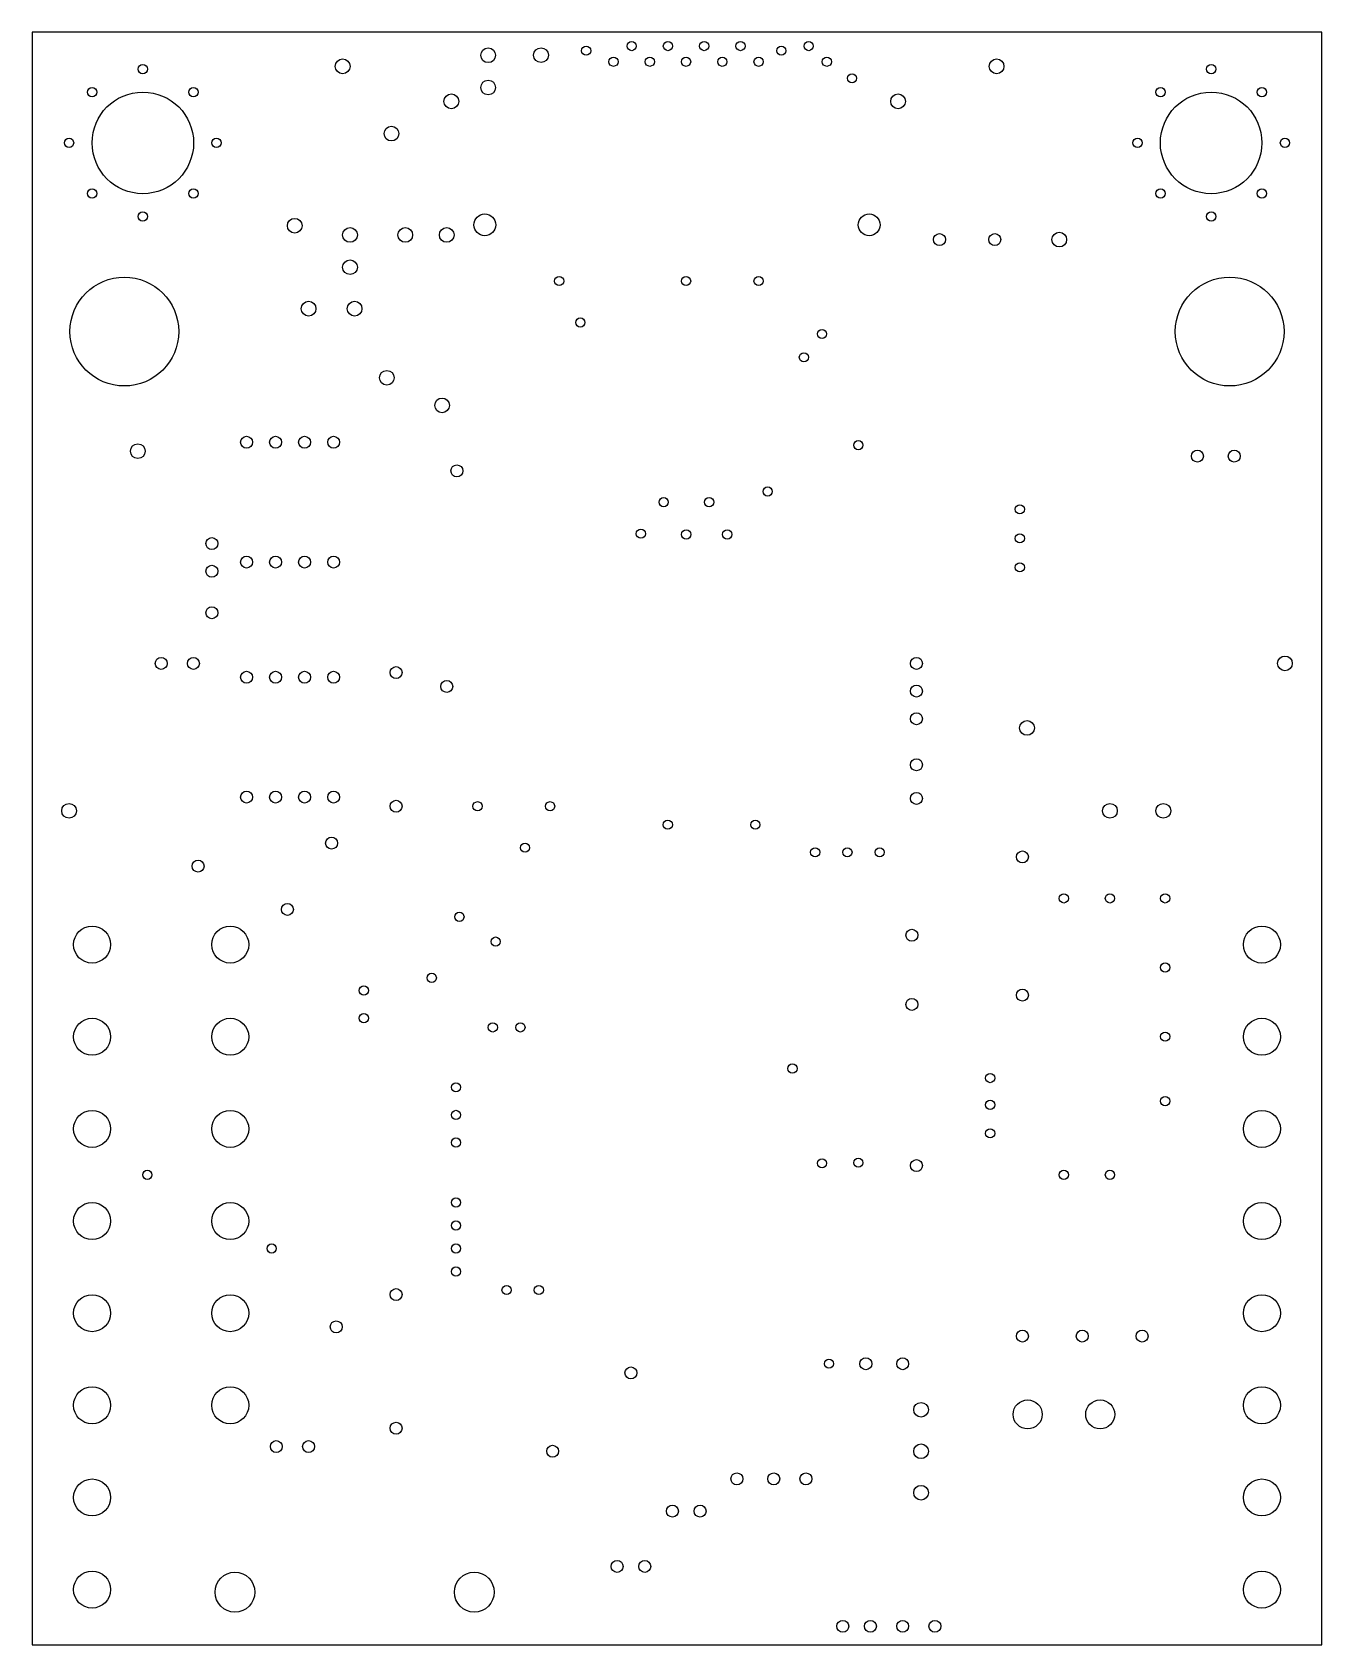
# Model space of a CAD drawing. Header units: millimetres. Extents: x 0 to 35.6, y -44.5 to 0.
import ezdxf

# ---------------------------------------------------------------- set-up
doc = ezdxf.new("R2010")
doc.units = ezdxf.units.MM

msp = doc.modelspace()

# ---------------------------------------------------------------- linework, layer by layer
msp.add_lwpolyline([(35.56, 0), (0, 0), (0, -44.45), (35.56, -44.45)], close=True)
for centre, radius in [((12.573, -0.635), 0.203), ((14.03, -0.632), 0.203), ((15.276, -0.508), 0.127), ((16.53, -0.381), 0.127), ((17.53, -0.381), 0.127), ((18.53, -0.381), 0.127), ((19.53, -0.381), 0.127), ((20.657, -0.508), 0.127), ((21.411, -0.381), 0.127), ((8.56, -0.94), 0.203), ((16.03, -0.813), 0.127), ((17.03, -0.813), 0.127), ((18.03, -0.813), 0.127), ((19.03, -0.813), 0.127), ((20.03, -0.813), 0.127), ((21.911, -0.813), 0.127), ((26.594, -0.94), 0.203), ((3.048, -1.016), 0.127), ((12.573, -1.524), 0.203), ((22.606, -1.27), 0.127), ((32.512, -1.016), 0.127), ((1.651, -1.651), 0.127), ((3.05, -3.05), 1.4), ((4.445, -1.651), 0.127), ((11.557, -1.905), 0.203), ((23.876, -1.905), 0.203), ((31.115, -1.651), 0.127), ((32.51, -3.05), 1.4), ((33.909, -1.651), 0.127), ((9.906, -2.794), 0.203), ((1.016, -3.048), 0.127), ((5.08, -3.048), 0.127), ((30.48, -3.048), 0.127), ((34.544, -3.048), 0.127), ((1.651, -4.445), 0.127), ((4.445, -4.445), 0.127), ((31.115, -4.445), 0.127), ((33.909, -4.445), 0.127), ((3.048, -5.08), 0.127), ((7.239, -5.334), 0.203), ((12.48, -5.31), 0.3), ((23.08, -5.31), 0.3), ((32.512, -5.08), 0.127), ((8.763, -5.588), 0.203), ((10.287, -5.588), 0.203), ((11.43, -5.588), 0.203), ((25.019, -5.715), 0.165), ((26.543, -5.715), 0.165), ((28.321, -5.715), 0.203), ((8.763, -6.477), 0.203), ((2.54, -8.25), 1.5), ((14.53, -6.858), 0.127), ((18.03, -6.858), 0.127), ((20.03, -6.858), 0.127), ((33.02, -8.25), 1.5), ((7.62, -7.62), 0.203), ((8.89, -7.62), 0.203), ((15.113, -8.001), 0.127), ((21.78, -8.318), 0.127), ((21.28, -8.961), 0.127), ((9.779, -9.525), 0.203), ((11.303, -10.287), 0.203), ((2.912, -11.548), 0.203), ((5.912, -11.303), 0.165), ((6.712, -11.303), 0.165), ((7.512, -11.303), 0.165), ((8.312, -11.303), 0.165), ((22.78, -11.383), 0.127), ((32.131, -11.684), 0.165), ((33.147, -11.684), 0.165), ((11.71, -12.091), 0.165), ((17.411, -12.954), 0.127), ((18.665, -12.954), 0.127), ((20.28, -12.66), 0.127), ((27.235, -13.151), 0.127), ((16.784, -13.823), 0.127), ((18.034, -13.843), 0.127), ((19.165, -13.843), 0.127), ((4.953, -14.097), 0.165), ((27.235, -13.951), 0.127), ((5.912, -14.605), 0.165), ((6.712, -14.605), 0.165), ((7.512, -14.605), 0.165), ((8.312, -14.605), 0.165), ((27.235, -14.751), 0.127), ((4.953, -14.859), 0.165), ((4.953, -16.002), 0.165), ((3.556, -17.399), 0.165), ((4.445, -17.399), 0.165), ((24.384, -17.399), 0.165), ((34.544, -17.399), 0.203), ((5.912, -17.78), 0.165), ((6.712, -17.78), 0.165), ((7.512, -17.78), 0.165), ((8.312, -17.78), 0.165), ((10.033, -17.653), 0.165), ((11.43, -18.034), 0.165), ((24.384, -18.161), 0.165), ((24.384, -18.923), 0.165), ((27.432, -19.177), 0.203), ((24.384, -20.193), 0.165), ((1.016, -21.463), 0.203), ((5.912, -21.082), 0.165), ((6.712, -21.082), 0.165), ((7.512, -21.082), 0.165), ((8.312, -21.082), 0.165), ((10.033, -21.336), 0.165), ((12.28, -21.336), 0.127), ((14.28, -21.336), 0.127), ((24.384, -21.12), 0.165), ((29.718, -21.463), 0.203), ((31.191, -21.463), 0.203), ((17.526, -21.844), 0.127), ((19.939, -21.844), 0.127), ((8.255, -22.352), 0.165), ((13.589, -22.479), 0.127), ((21.59, -22.606), 0.127), ((22.479, -22.606), 0.127), ((23.368, -22.606), 0.127), ((27.305, -22.733), 0.165), ((4.572, -22.987), 0.165), ((28.448, -23.876), 0.127), ((29.718, -23.876), 0.127), ((31.242, -23.876), 0.127), ((7.035, -24.18), 0.165), ((11.78, -24.384), 0.127), ((1.65, -25.15), 0.51), ((5.46, -25.15), 0.51), ((24.257, -24.892), 0.165), ((33.91, -25.15), 0.51), ((12.779, -25.067), 0.127), ((31.242, -25.781), 0.127), ((11.017, -26.067), 0.127), ((9.144, -26.416), 0.127), ((24.257, -26.797), 0.165), ((27.305, -26.543), 0.165), ((9.144, -27.178), 0.127), ((1.65, -27.69), 0.51), ((5.46, -27.69), 0.51), ((12.7, -27.432), 0.127), ((13.462, -27.432), 0.127), ((31.242, -27.686), 0.127), ((33.91, -27.69), 0.51), ((20.963, -28.567), 0.127), ((26.416, -28.829), 0.127), ((11.684, -29.083), 0.127), ((31.242, -29.464), 0.127), ((1.65, -30.23), 0.51), ((5.46, -30.23), 0.51), ((11.684, -29.845), 0.127), ((26.416, -29.567), 0.127), ((33.91, -30.23), 0.51), ((26.416, -30.353), 0.127), ((11.684, -30.607), 0.127), ((21.78, -31.178), 0.127), ((22.78, -31.162), 0.127), ((24.384, -31.242), 0.165), ((3.175, -31.496), 0.127), ((28.448, -31.496), 0.127), ((29.718, -31.496), 0.127), ((1.65, -32.77), 0.51), ((5.46, -32.77), 0.51), ((11.684, -32.258), 0.127), ((33.91, -32.77), 0.51), ((11.684, -32.893), 0.127), ((6.604, -33.528), 0.127), ((11.684, -33.528), 0.127), ((11.684, -34.163), 0.127), ((10.033, -34.798), 0.165), ((13.081, -34.671), 0.127), ((13.97, -34.671), 0.127), ((1.65, -35.31), 0.51), ((5.46, -35.31), 0.51), ((33.91, -35.31), 0.51), ((8.382, -35.687), 0.165), ((27.305, -35.941), 0.165), ((28.956, -35.941), 0.165), ((30.607, -35.941), 0.165), ((16.51, -36.957), 0.165), ((21.971, -36.703), 0.127), ((22.987, -36.703), 0.165), ((24.003, -36.703), 0.165), ((1.65, -37.85), 0.51), ((5.46, -37.85), 0.51), ((24.511, -37.973), 0.203), ((27.45, -38.1), 0.4), ((29.45, -38.1), 0.4), ((33.91, -37.85), 0.51), ((10.033, -38.481), 0.165), ((6.731, -38.989), 0.165), ((7.62, -38.989), 0.165), ((14.351, -39.116), 0.165), ((24.511, -39.116), 0.203), ((1.65, -40.39), 0.51), ((19.431, -39.878), 0.165), ((20.447, -39.878), 0.165), ((21.336, -39.878), 0.165), ((33.91, -40.39), 0.51), ((24.511, -40.259), 0.203), ((17.653, -40.767), 0.165), ((18.415, -40.767), 0.165), ((16.129, -42.291), 0.165), ((16.891, -42.291), 0.165), ((1.65, -42.93), 0.51), ((5.59, -43), 0.55), ((12.19, -43), 0.55), ((33.91, -42.93), 0.51), ((22.352, -43.942), 0.165), ((23.114, -43.942), 0.165), ((24.003, -43.942), 0.165), ((24.892, -43.942), 0.165)]:
    msp.add_circle(centre, radius)

doc.saveas('drawing.dxf')
